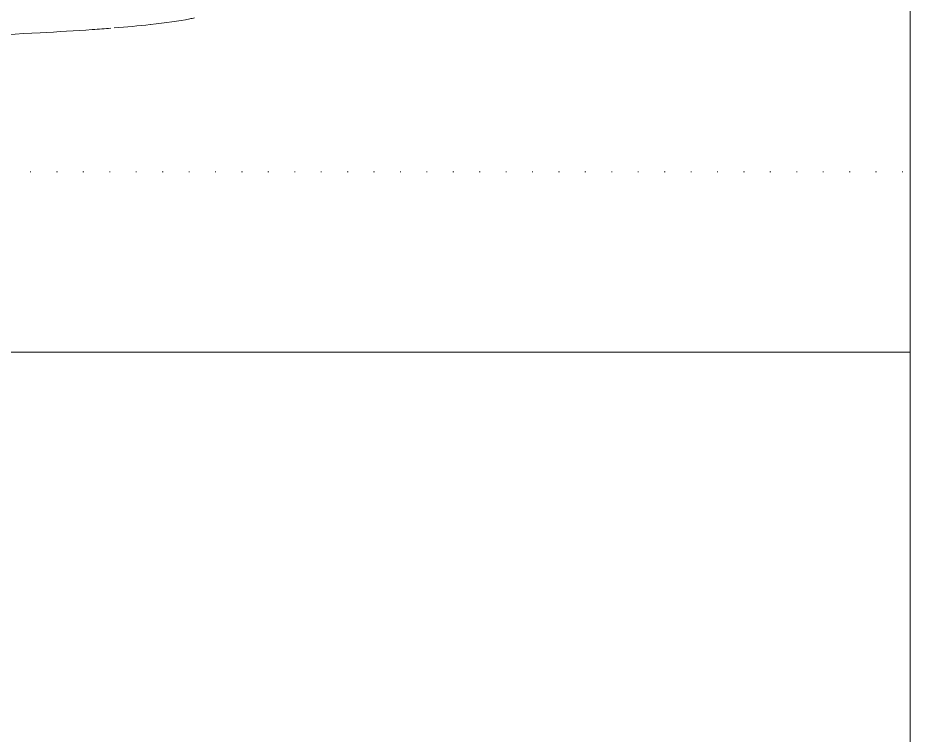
# Model space of a CAD drawing. Extents: x -1073 to 35213, y -1180 to 6950.
# Drawn here: x 31204.9 to 31313.8, y 2055.8 to 2143.3 of the extents above; entities that cross this region are included whole.
import ezdxf
from ezdxf.xclip import XClip

# ---------------------------------------------------------------- set-up
doc = ezdxf.new("R2010")
doc.units = 0
doc.header["$LTSCALE"] = 25
doc.header["$XCLIPFRAME"] = 0
doc.linetypes.add('DOT2', pattern=[0.125, 0, -0.125])
doc.layers.get('0').update_dxf_attribs({"color": 9, "lineweight": 9})
for name, color, linetype, lineweight in [('04', 9, 'Continuous', 9), ('06D', 9, 'Continuous', 9), ('20', 9, 'DOT2', 9)]:
    doc.layers.add(name, color=color, linetype=linetype, lineweight=lineweight)

# ---------------------------------------------------------------- blocks, each defined once
blk = doc.blocks.new('p-araba-polo')
for points, degree, knots in [([(0.4758, -0.7941), (0.4779, -0.7946), (0.4931, -0.7978), (0.5106, -0.8003), (0.5297, -0.8023)], 3, [0, 0, 0, 0, 0.124213, 1, 1, 1, 1]), ([(0.578, -0.8067), (0.5852, -0.8073), (0.6136, -0.8094), (0.6943, -0.8142), (0.7938, -0.8181), (0.9022, -0.8216), (0.9869, -0.8238), (1.0486, -0.8241), (1.0808, -0.8236)], 3, [0, 0, 0, 0, 0.049552, 0.182368, 0.511137, 0.607099, 0.78604, 1, 1, 1, 1]), ([(0.5894, -0.8074), (0.5894, -0.8074), (0.5894, -0.8074), (0.5894, -0.8074), (0.5894, -0.8074), (0.5894, -0.8074), (0.5894, -0.8074), (0.5894, -0.8074), (0.5894, -0.8074), (0.5894, -0.8074), (0.5894, -0.8074), (0.5894, -0.8074), (0.5894, -0.8074), (0.5894, -0.8074), (0.5894, -0.8074)], 7, [0, 0, 0, 0, 0, 0, 0, 0, 1, 1, 1, 1, 1, 1, 1, 1, 1, 1, 1, 1, 1, 1, 1])]:
    blk.add_open_spline(points, degree=degree, knots=knots)
blk.add_open_spline([(0.5299, -0.8023), (0.5443, -0.8039), (0.5588, -0.8052), (0.5741, -0.8064)], degree=3)
blk = doc.blocks.new('catikatirevizepergole-krt')
blk.add_lwpolyline([(-30, 1350), (-30, 1280), (-800, 1280), (-800, 1350)], close=True)

msp = doc.modelspace()

# ---------------------------------------------------------------- linework, layer by layer
at = {"layer": '06D'}
for points in [[(31313.84, 2102.5), (31313.84, 2352.5), (30813.84, 2352.5), (30813.84, 2102.5)], [(31313.84, 1852.5), (31313.84, 2102.5), (30813.84, 2102.5), (30813.84, 1852.5)]]:
    msp.add_lwpolyline(points, close=True, dxfattribs=at)

# ---------------------------------------------------------------- block references
at = {"layer": '04'}
ref = msp.add_blockref('p-araba-polo', (31274.08, 2222.69), dxfattribs=dict(at, xscale=-100, yscale=100, zscale=100))
XClip(ref).set_block_clipping_path([(-0.0924763951, -0.9835002962), (4.0650970395, 0.9845199444)])
at = {"layer": '20'}
msp.add_blockref('catikatirevizepergole-krt', (31661.35, 774.5), dxfattribs=at)

doc.saveas('drawing.dxf')
